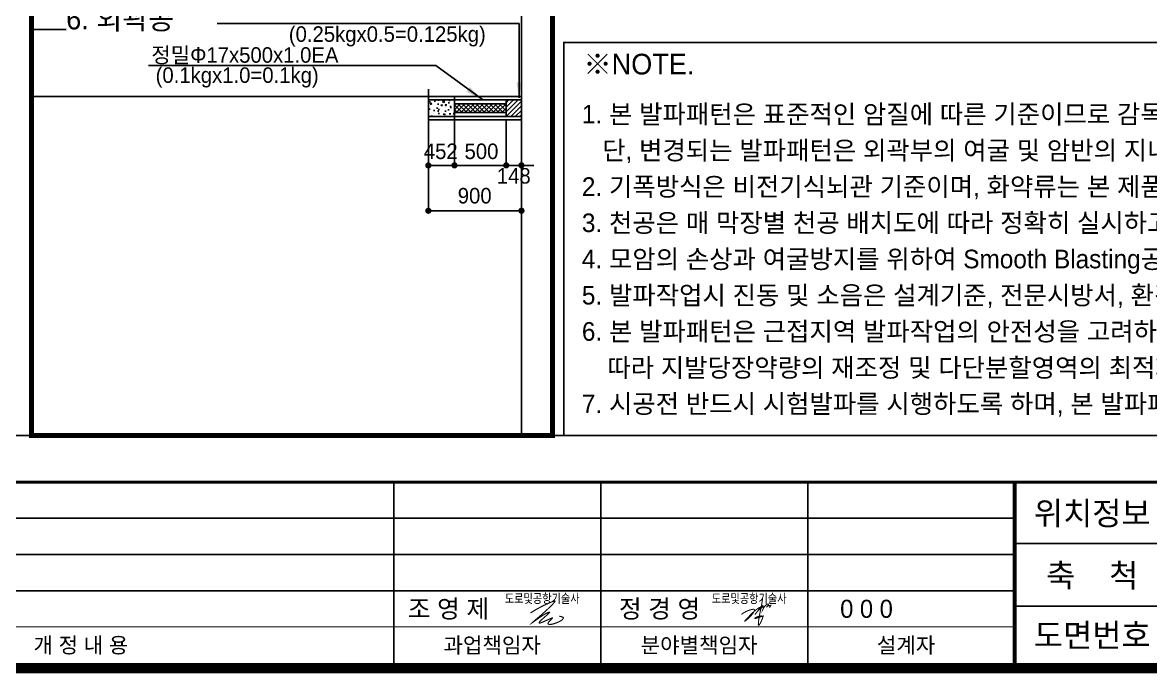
# Model space of a CAD drawing. Extents: x -689 to 317106, y 182884 to 219577.
# Drawn here: x 296017 to 306918, y 183834 to 190127 of the extents above; entities that cross this region are included whole.
import ezdxf
from ezdxf.enums import TextEntityAlignment as Align

# ---------------------------------------------------------------- set-up
doc = ezdxf.new("R2010")
doc.units = 0
doc.header["$LTSCALE"] = 500
doc.header["$MEASUREMENT"] = 0
doc.layers.get('DEFPOINTS').update_dxf_attribs({"color": 55})
doc.layers.add('0-251', color=7, linetype='Continuous', true_color=0x6e6e6e)
doc.layers.add('0-252', color=7, linetype='Continuous', true_color=0xa0a0a0)
for name, color, linetype in [('A-DIM01', 1, 'Continuous'), ('CX-BORD-LIN1', 7, 'Continuous'), ('CX-BORD-LIN2', 7, 'Continuous'), ('CZ-TEX0', 7, 'Continuous'), ('CZ-TEX1', 7, 'Continuous'), ('CZ-TEX2', 7, 'Continuous'), ('CZ-TEX3', 7, 'Continuous'), ('CZ-TEXT', 3, 'Continuous'), ('CZ-TEXT-04', 6, 'Continuous'), ('TU-BLOCK-DMP', 7, 'Continuous'), ('TU-BLOCK-EXP', 1, 'Continuous'), ('TU-HOLE-EXEC', 3, 'Continuous'), ('TU-LEAD-LINE', 1, 'Continuous'), ('TU-LEAD-TEX1', 3, 'Continuous')]:
    doc.layers.add(name, color=color, linetype=linetype)
doc.styles.add('GTXT', font='')
doc.styles.add('TB_BTXT', font='')
doc.styles.add('TB_TEXT', font='')
doc.styles.add('돋움', font='')
doc.styles.add('돋움체', font='')
doc.styles.get('GTXT').set_extended_font_data('Dotum')
doc.styles.get('TB_BTXT').set_extended_font_data('Dotum')
doc.styles.get('TB_TEXT').set_extended_font_data('Dotum')
doc.styles.get('돋움').set_extended_font_data('Dotum')
doc.styles.get('돋움체').set_extended_font_data('Dotum')
doc.linetypes.add('CFZ008', pattern='A,0.9,-0.2,[106,KHCLINE.shx,S=0.00606,R=180,X=0,Y=0],0.9', length=2)
doc.dimstyles.new('D_50', dxfattribs={"dimscale": 50, "dimtxt": 3, "dimasz": 1.2, "dimexe": 0, "dimexo": 0, "dimgap": 1.2, "dimtad": 1, "dimdec": 0, "dimrnd": 0.0005, "dimdsep": 46, "dimlunit": 6, "dimtxsty": '돋움체', "dimblk": 'DOT', "dimcen": 0.09, "dimclrd": 1, "dimclre": 1, "dimclrt": 1, "dimaunit": 1, "dimadec": 0, "dimazin": 0, "dimtfac": 1, "dimtdec": 0, "dimtix": 1, "dimtmove": 2, "dimatfit": 0, "dimfxl": 1, "dimtvp": 2, "dimtolj": 1, "dimtzin": 0, "dimlwd": -1, "dimlwe": -1, "dimarcsym": 0})

# ---------------------------------------------------------------- blocks, each defined once
blk = doc.blocks.new('_Dot')
at = {"color": 0, "linetype": 'ByBlock', "lineweight": -2}
blk.add_line((-0.5, 0), (-1, 0), dxfattribs=at)
at = {"color": 0, "linetype": 'ByBlock', "const_width": 0.5}
blk.add_lwpolyline([(-0.25, 0, 1), (0.25, 0, 1)], format="xyb", close=True, dxfattribs=at)
blk = doc.blocks.new('*D155')
at = {"layer": 'A-DIM01', "color": 1, "ltscale": 10, "transparency": 16777216}
for p, q in [((299938.8693820591, 189185.8605255199), (299938.8693820591, 188745.8605255199)), ((300191.3693820657, 189185.860525522), (300191.3693820657, 188745.8605255199)), ((299998.8693820591, 188745.8605255199), (300131.3693820657, 188745.8605255199))]:
    blk.add_line(p, q, dxfattribs=at)
at = {"layer": 'DEFPOINTS', "color": 0, "ltscale": 10, "transparency": 16777216}
for p in [(299938.8693820591, 189185.8605255199), (300191.3693820657, 189185.860525522), (300191.3693820657, 188745.8605255199)]:
    blk.add_point(p, dxfattribs=at)
at = {"layer": 'A-DIM01', "color": 1, "ltscale": 10, "transparency": 16777216, "xscale": 60, "yscale": 60, "zscale": 60, "rotation": 180}
blk.add_blockref('_Dot', (299938.8693820591, 188745.8605255199), dxfattribs=at)
at = {"layer": 'A-DIM01', "color": 1, "ltscale": 10, "transparency": 16777216, "xscale": 60, "yscale": 60, "zscale": 60}
blk.add_blockref('_Dot', (300191.3693820657, 188745.8605255199), dxfattribs=at)
at = {"layer": 'A-DIM01', "color": 1, "ltscale": 10, "transparency": 16777216, "insert": (300058.9441912621, 188881.1153415305), "char_height": 150, "attachment_point": 5, "style": '돋움체'}
blk.add_mtext('\\A1;452', dxfattribs=at)
blk = doc.blocks.new('*D156')
at = {"layer": 'A-DIM01', "color": 1, "ltscale": 10, "transparency": 16777216}
for p, q in [((300191.3693820657, 189185.860525522), (300191.3693820657, 188745.8605255199)), ((300691.3693820657, 189185.860525522), (300691.3693820657, 188745.8605255199)), ((300251.3693820657, 188745.8605255199), (300631.3693820657, 188745.8605255199))]:
    blk.add_line(p, q, dxfattribs=at)
at = {"layer": 'DEFPOINTS', "color": 0, "ltscale": 10, "transparency": 16777216}
for p in [(300191.3693820657, 189185.860525522), (300691.3693820657, 189185.860525522), (300691.3693820657, 188745.8605255199)]:
    blk.add_point(p, dxfattribs=at)
at = {"layer": 'A-DIM01', "color": 1, "ltscale": 10, "transparency": 16777216, "xscale": 60, "yscale": 60, "zscale": 60, "rotation": 180}
blk.add_blockref('_Dot', (300191.3693820657, 188745.8605255199), dxfattribs=at)
at = {"layer": 'A-DIM01', "color": 1, "ltscale": 10, "transparency": 16777216, "xscale": 60, "yscale": 60, "zscale": 60}
blk.add_blockref('_Dot', (300691.3693820657, 188745.8605255199), dxfattribs=at)
at = {"layer": 'A-DIM01', "color": 1, "ltscale": 10, "transparency": 16777216, "insert": (300452.457293177, 188881.1153415305), "char_height": 150, "attachment_point": 5, "style": '돋움체'}
blk.add_mtext('\\A1;500', dxfattribs=at)
blk = doc.blocks.new('*D157')
at = {"layer": 'A-DIM01', "color": 1, "ltscale": 10, "transparency": 16777216}
for p, q in [((299938.8693820657, 188935.3963983323), (299938.8693820657, 188307.4423594126)), ((300838.8693820731, 188935.3963983323), (300838.8693820731, 188307.4423594126)), ((299998.8693820657, 188307.4423594126), (300778.8693820731, 188307.4423594126))]:
    blk.add_line(p, q, dxfattribs=at)
at = {"layer": 'DEFPOINTS', "color": 0, "ltscale": 10, "transparency": 16777216}
for p in [(299938.8693820657, 188935.3963983323), (300838.8693820731, 188935.3963983323), (300838.8693820731, 188307.4423594126)]:
    blk.add_point(p, dxfattribs=at)
at = {"layer": 'A-DIM01', "color": 1, "ltscale": 10, "transparency": 16777216, "xscale": 60, "yscale": 60, "zscale": 60, "rotation": 180}
blk.add_blockref('_Dot', (299938.8693820657, 188307.4423594126), dxfattribs=at)
at = {"layer": 'A-DIM01', "color": 1, "ltscale": 10, "transparency": 16777216, "xscale": 60, "yscale": 60, "zscale": 60}
blk.add_blockref('_Dot', (300838.8693820731, 188307.4423594126), dxfattribs=at)
at = {"layer": 'A-DIM01', "color": 1, "ltscale": 10, "transparency": 16777216, "insert": (300386.8734239861, 188451.9711705913), "char_height": 150, "attachment_point": 5, "style": '돋움체'}
blk.add_mtext('\\A1;900', dxfattribs=at)
blk = doc.blocks.new('*D158')
at = {"layer": 'A-DIM01', "color": 1, "ltscale": 10, "transparency": 16777216}
for p, q in [((300691.3693820657, 189185.860525522), (300691.3693820657, 188745.8605255199)), ((300838.8693820657, 189185.8605255199), (300838.8693820657, 188745.8605255199)), ((300631.3693820657, 188745.8605255199), (300571.3693820657, 188745.8605255199)), ((300691.3693820657, 188745.8605255199), (300838.8693820657, 188745.8605255199)), ((300898.8693820657, 188745.8605255199), (300958.8693820657, 188745.8605255199))]:
    blk.add_line(p, q, dxfattribs=at)
at = {"layer": 'DEFPOINTS', "color": 0, "ltscale": 10, "transparency": 16777216}
for p in [(300691.3693820657, 189185.860525522), (300838.8693820657, 189185.8605255199), (300838.8693820657, 188745.8605255199)]:
    blk.add_point(p, dxfattribs=at)
at = {"layer": 'A-DIM01', "color": 1, "ltscale": 10, "transparency": 16777216, "xscale": 60, "yscale": 60, "zscale": 60}
blk.add_blockref('_Dot', (300691.3693820657, 188745.8605255199), dxfattribs=at)
at = {"layer": 'A-DIM01', "color": 1, "ltscale": 10, "transparency": 16777216, "xscale": 60, "yscale": 60, "zscale": 60, "rotation": 180}
blk.add_blockref('_Dot', (300838.8693820657, 188745.8605255199), dxfattribs=at)
at = {"layer": 'A-DIM01', "color": 1, "ltscale": 10, "transparency": 16777216, "insert": (300764.5528684789, 188643.8012045807), "char_height": 150, "attachment_point": 5, "style": '돋움체'}
blk.add_mtext('\\A1;148', dxfattribs=at)
blk = doc.blocks.new('H32X295X0.5E')
at = {"layer": 'TU-BLOCK-EXP'}
h = blk.add_hatch(dxfattribs=at)
h.set_pattern_fill('ANSI31', color=256, scale=250, style=0)
h.set_pattern_definition([(45, (-316532.5213259541, 427992.1102544627), (-22.09708691207961, 22.09708691207961), [])])
h.paths.add_polyline_path([(147.5, 160), (0, 160), (0, 0), (147.5, 0)])
at = {"layer": 'TU-BLOCK-EXP', "color": 7}
for p, q in [((0, 160), (0, 0)), ((147.5, 160), (147.5, 0)), ((147.5, 0), (0, 0))]:
    blk.add_line(p, q, dxfattribs=at)
blk.add_lwpolyline([(147.5, 160), (0, 160)], dxfattribs=at)
blk = doc.blocks.new('H17X500X1E')
at = {"layer": 'TU-BLOCK-EXP'}
h = blk.add_hatch(dxfattribs=at)
h.set_pattern_fill('ANSI37', color=256, scale=250, style=0)
h.set_pattern_definition([(45, (-281226.4532083289, 427977.5953124692), (-22.09708691207961, 22.09708691207961), []), (135, (-281226.4532083289, 427977.5953124692), (-22.09708691207961, -22.09708691207961), [])])
h.paths.add_polyline_path([(500, 0), (500, 85), (0, 85), (0, 0)])
at = {"layer": 'TU-BLOCK-EXP', "color": 7}
for p, q in [((499.9999999912689, 85), (0, 85)), ((0, 0), (0, 85)), ((499.9999999912689, 0), (0, 0)), ((499.9999999912689, 85), (499.9999999912689, 0))]:
    blk.add_line(p, q, dxfattribs=at)
blk = doc.blocks.new('CXBLKA1')
at = {"layer": 'CX-BORD-LIN1', "color": 7, "const_width": 1.999999999999979}
blk.add_lwpolyline([(820.9999999999914, 19.99999999999977), (24.99999999999977, 19.99999999999977), (24.99999999999977, 573.9999999999941), (820.9999999999914, 573.9999999999941)], close=True, dxfattribs=at)
at = {"layer": 'CX-BORD-LIN1', "color": 7}
for points, const_width in [([(820.9999999999914, 55.99999999999943), (24.99999999999977, 55.99999999999943)], 0.5999999999999936), ([(610.9999999999934, 19.99999999999977), (610.9999999999934, 55.99999999999943)], 0.7999999999999916)]:
    blk.add_lwpolyline(points, dxfattribs=dict(at, const_width=const_width))
at = {"layer": 'CX-BORD-LIN2', "color": 7}
for points in [[(490.9999999999948, 19.99999999999977), (490.9999999999948, 55.99999999999943)], [(530.9999999999943, 19.99999999999977), (530.9999999999943, 55.99999999999943)], [(570.9999999999939, 19.99999999999977), (570.9999999999939, 55.99999999999943)], [(610.9999999999934, 48.99999999999943), (304.9999999999968, 48.99999999999943)], [(610.9999999999934, 41.99999999999955), (304.9999999999968, 41.99999999999955)], [(610.9999999999934, 34.99999999999966), (304.9999999999968, 34.99999999999966)]]:
    blk.add_lwpolyline(points, dxfattribs=at)
for points, const_width in [([(710.9999999999925, 44.10621899999956), (610.9998389999935, 44.10621899999956)], 0.2999999999999968), ([(820.9999999999914, 31.99999999999966), (611.0022599999936, 31.99999999999966)], 0.2999999999999968), ([(610.9999999999934, 27.99999999999966), (304.9999999999968, 27.99999999999966)], 0.1999999999999979)]:
    blk.add_lwpolyline(points, dxfattribs=dict(at, const_width=const_width))
at = {"layer": 'CZ-TEX2', "color": 7}
for points, const_width in [([(517.4242856789705, 30.69453167305539), (517.9625601784004, 31.04163814893975), (518.4975783559556, 31.3612192596702), (519.0216778728372, 31.65325161436592), (519.5271963902492, 31.91771182214614), (520.0064715693991, 32.15457649213005), (520.4518410714859, 32.36382223342891), (520.8556425577157, 32.54542565516596), (521.2102136892925, 32.6993633664564), (521.5091539254774, 32.82520711158924), (521.7511099177555, 32.92090917554099), (521.935990115658, 32.98401697846591), (522.063702968734, 33.01207794050635), (522.1341569265127, 33.00263948181253), (522.1472604385417, 32.95324902253486), (522.1029219543519, 32.86145398281953), (522.0010499234891, 32.72480178282083), (521.8426997528691, 32.54233354912464), (521.6335146789484, 32.31906523410269), (521.3802848955579, 32.06150649655427), (521.0898005965372, 31.77616699529469), (520.7688519757203, 31.46955638913116), (520.4242292269399, 31.14818433687498), (520.0627225440338, 30.81856049732949), (519.6911221208361, 30.48719452930984), (519.317204593311, 30.16100103565844), (518.9526923659323, 29.84851439540523), (518.6102942853071, 29.55867393160727), (518.302719198039, 29.30041896733362), (518.0426759507322, 29.08268882564533), (517.8428733899932, 28.9144228296034), (517.7160203624261, 28.8045603022769), (517.6748257146313, 28.7620405667268), (517.7272114602, 28.79214317257559), (517.8619522806475, 28.88550857564331), (518.063036024467, 29.02911745831937), (518.3144505401586, 29.20995050298523), (518.6001836762175, 29.41498839201834), (518.9042232811438, 29.63121180781611), (519.2105572034304, 29.8456014327441), (519.5031732915761, 30.0451379491956), (519.7689651348604, 30.21930811175678), (520.0064492856786, 30.36762296385643), (520.2170480372124, 30.49209962111598), (520.4021836826468, 30.59475519916493), (520.5632785151563, 30.67760681364064), (520.7017548279244, 30.74267158016863), (520.819034914133, 30.79196661437825), (520.9165410669598, 30.82750903189906), (520.9951373391714, 30.85071234590421), (521.0534548219006, 30.86057565974608), (521.0895663658565, 30.85549447432074), (521.1015448217535, 30.8338642905124), (521.0874630403099, 30.79408060922513), (521.0453938722356, 30.73453893134708), (520.9734101682484, 30.65363475777442), (520.8695847790613, 30.54976358939918), (520.7336193604809, 30.42253574792687), (520.5717307886953, 30.27642083830835), (520.3917647449728, 30.11710328630368), (520.201566910598, 29.95026751768093), (520.0089829668372, 29.78159795819236), (519.8218585949735, 29.61677903360208), (519.6480394762805, 29.46149516967419), (519.4953712920336, 29.32143079216883), (519.3699638881176, 29.20100967484489), (519.2709837688425, 29.09961298344439), (519.1958616031216, 29.01536123171606), (519.1420280598794, 28.94637493339271), (519.1069138080296, 28.89077460222705), (519.0879495164909, 28.84668075195584), (519.0825658541811, 28.8122138963199), (519.0881934900166, 28.78549454906395), (519.1030277647194, 28.76512456460707), (519.1283227062348, 28.75163116008969), (519.1660970143023, 28.74602289331853), (519.2183693886786, 28.74930832211628), (519.2871585291031, 28.76249600429762), (519.3744831353238, 28.7865944976694), (519.4823619070885, 28.82261236005427), (519.6128135441439, 28.87155814926694), (519.766480369194, 28.93372984726354), (519.9384991967852, 29.0065831326018), (520.1226304644101, 29.08686310797277), (520.3126346095758, 29.1713148760756), (520.5022720697815, 29.25668353961334), (520.6853032825265, 29.33971420127716), (520.8554886853112, 29.41715196376611), (521.0065887156397, 29.48574192978324), (521.1338930942263, 29.54300089744567), (521.2388086746801, 29.58953244657867), (521.3242715938189, 29.62671185242522), (521.3932179884645, 29.6559143902445), (521.4485839954398, 29.67851533527571), (521.493305751568, 29.69588996277391), (521.5303193936686, 29.70941354797831), (521.5625610585647, 29.72046136614797), (521.592186952865, 29.7299426402273), (521.6182335623125, 29.73690238397324), (521.6389574424442, 29.7399195588441), (521.6526151487877, 29.73757312629812), (521.6574632368728, 29.72844204779341), (521.651758262235, 29.71110528478037), (521.6337567804067, 29.68414179872514), (521.6017153469152, 29.64613055108591), (521.5547087344455, 29.59627698741453), (521.4950845842745, 29.5362924896928), (521.426008754828, 29.46851492399225), (521.3506471045371, 29.39528215638831), (521.2721654918287, 29.31893205295244), (521.1937297751259, 29.24180247976803), (521.118505812864, 29.16623130289861), (521.0496594634677, 29.09455638843544), (520.9897601184061, 29.02863428439098), (520.9389913013327, 28.96839626662024), (520.8969400689348, 28.91329229291939), (520.8631934779116, 28.86277232108835), (520.8373385849504, 28.81628630892317), (520.8189624467504, 28.77328421422383), (520.8076521199977, 28.73321599479033), (520.8029946613888, 28.69553160841872), (520.8046994767172, 28.65982617896723), (520.8129653681683, 28.62627549451543), (520.8281134870316, 28.59520050920508), (520.8504649845953, 28.56692217717789), (520.8803410121463, 28.54176145257177), (520.9180627209752, 28.52003928952438), (520.963951262367, 28.50207664217762), (521.0183277876099, 28.48819446466916), (521.0815516946685, 28.47875188116971), (521.1541353682023, 28.4742606959531), (521.2366294395464, 28.4752708833221), (521.3295845400402, 28.48233241757946), (521.4335513010136, 28.49599527303187), (521.5490803538064, 28.51680942397409), (521.6767223297536, 28.54532484472086), (521.8170278601896, 28.58209150956684), (521.9698287402682, 28.62735381759291), (522.1320814203964, 28.68013386695213), (522.3000235148061, 28.73914818057977), (522.4698926377212, 28.80311328141081), (522.6379264033716, 28.87074569236864), (522.800362425983, 28.94076193639624), (522.9534383197804, 29.01187853641693), (523.0933916989911, 29.08281201535785), (523.2172937037299, 29.15250425549063), (523.3255495776433, 29.22079857636943), (523.4193980902592, 29.2877636568848), (523.5000780111127, 29.35346817592724), (523.5688281097335, 29.41798081238742), (523.6268871556548, 29.48137024515588), (523.6754939184083, 29.54370515311918), (523.7158871675232, 29.60505421517189), (523.7475470300445, 29.66547085577179), (523.7629190630572, 29.72494748164502), (523.7526901811606, 29.78346124510483), (523.7075472989491, 29.84098929844465), (523.6181773310245, 29.89750879396977), (523.4752671919778, 29.95299688398148), (523.2695037964136, 30.00743072078506), (522.9915740589231, 30.06078745667785)], 0.2181967497461301), ([(562.2255367589898, 33.60934868097518), (562.2432727119385, 33.49633879377978), (562.237476032048, 33.31189360520793), (562.2124088609748, 33.07155803975649), (562.1723333403755, 32.79087702192115), (562.1215116119065, 32.48539547619826), (562.0642058172242, 32.17065832708435), (562.0046780979852, 31.86221049907559), (561.9471905958461, 31.57559691666802), (561.8951802097803, 31.3228355819699), (561.8487828680281, 31.10183680753849), (561.8073092561474, 30.90698398354247), (561.7700700596955, 30.73266050015083), (561.7363759642299, 30.57324974753259), (561.7055376553084, 30.42313511585659), (561.6768658184881, 30.27669999529182), (561.6496711393268, 30.12832777600747), (561.6234194030468, 29.97383376577845), (561.5981967935312, 29.81476094280592), (561.5742445943278, 29.65408420289641), (561.5518040889846, 29.49477844185749), (561.5311165610493, 29.33981855549604), (561.5124232940701, 29.19217943961912), (561.4959655715946, 29.05483599003395), (561.4819846771709, 28.93076310254742), (561.470668977536, 28.82219443355221), (561.461995172182, 28.72839868178248), (561.4558870437909, 28.64790330655847), (561.4522683750437, 28.57923576720032), (561.4510629486223, 28.52092352302778), (561.4521945472079, 28.47149403336047), (561.4555869534823, 28.42947475751899), (561.4611639501269, 28.39339315482261), (561.4688802174144, 28.36215222858473), (561.4788140259835, 28.33615715808844), (561.4910745440645, 28.31618866661112), (561.5057709398873, 28.30302747742866), (561.5230123816818, 28.29745431381809), (561.5429080376783, 28.3002498990558), (561.5655670761067, 28.3121949564185), (561.5910986651973, 28.33407020918241), (561.6195529383596, 28.3663818243909), (561.6507438897235, 28.408537744152), (561.6844264785982, 28.45967135434006), (561.7203556642934, 28.51891604082961), (561.7582864061184, 28.58540518949516), (561.7979736633824, 28.65827218621107), (561.8391723953953, 28.73665041685186), (561.8816375614663, 28.81967326729222), (561.9250570254733, 28.90641843438332), (561.9688502695686, 28.99574085888529), (562.0123696804732, 29.08643979253507), (562.0549676449075, 29.17731448706913), (562.0959965495924, 29.26716419422505), (562.1348087812488, 29.35478816573912), (562.1707567265975, 29.43898565334863), (562.2031927723591, 29.51855590879035), (562.2315198746503, 29.59253276299646), (562.255343267171, 29.66088836367999), (562.2743187530173, 29.72382943774906), (562.2881021352848, 29.78156271211212), (562.2963492170694, 29.83429491367742), (562.2987158014671, 29.88223276935309), (562.2948576915734, 29.92558300604755), (562.2844306904844, 29.96455235066891), (562.2671704709659, 29.99929058551086), (562.2431321844635, 30.0297197144084), (562.2124508520933, 30.05570479658227), (562.1752614949709, 30.07711089125303), (562.1316991342118, 30.09380305764111), (562.0818987909321, 30.1056463549669), (562.0259954862476, 30.11250584245116), (561.9641242412735, 30.11424657931428), (561.8965445967547, 30.11082358525209), (561.8240141719483, 30.10255172186013), (561.7474151057405, 30.08983581121014), (561.6676295370172, 30.07308067537226), (561.5855396046644, 30.0526911364184), (561.5020274475681, 30.02907201641918), (561.4179752046141, 30.0026281374457), (561.3342650146886, 29.97376432156907), (561.2518420266769, 29.94291537770539), (561.1719034294612, 29.91063606214931), (561.0957094219232, 29.87751111804162), (561.0245202029447, 29.84412528852179), (560.9595959714073, 29.81106331673029), (560.9021969261928, 29.77890994580676), (560.8535832661827, 29.74824991889165), (560.8150151902587, 29.71966797912462), (560.7878406609842, 29.69383957975559), (560.7737586956492, 29.67180301447177), (560.7745560752254, 29.6546872870697), (560.7920195806846, 29.64362140134639), (560.8279359929982, 29.6397343610982), (560.8840920931381, 29.64415517012214), (560.9622746620759, 29.65801283221506), (561.0642704807831, 29.68243635117349), (561.1910667045016, 29.71803745805892), (561.3404519855524, 29.7633587929904), (561.5094153505263, 29.81642572335215), (561.6949458260143, 29.87526361652819), (561.8940324386076, 29.93789783990223), (562.103664214897, 30.00235376085799), (562.3208301814734, 30.06665674677981), (562.5425193649281, 30.12883216505157)], 0.1963770747715171), ([(558.1870756613621, 30.41122862952521), (558.3888693258882, 30.55932174764901), (558.5708422042968, 30.68469382132695), (558.7353998962469, 30.79008762951813), (558.8849480013968, 30.87824595118118), (559.0218921194056, 30.95191156527521), (559.1486378499321, 31.01382725075882), (559.267590792635, 31.06673578659082), (559.3811565471733, 31.11337995173013), (559.4912747975345, 31.15605146479196), (559.5980215650223, 31.19523780301701), (559.7010069552691, 31.23097538330303), (559.7998410739074, 31.26330062254648), (559.8941340265696, 31.29224993764497), (559.9834959188884, 31.31785974549577), (560.0675368564958, 31.34016646299615), (560.1458669450247, 31.35920650704306), (560.2182206742509, 31.37502006643308), (560.284830070525, 31.38766241756009), (560.3460515443409, 31.39719260871778), (560.4022415061921, 31.40366968819915), (560.4537563665732, 31.40715270429741), (560.5009525359778, 31.40770070530573), (560.5441864249, 31.40537273951763), (560.5838144438336, 31.40022785522629), (560.619978557537, 31.39214391103815), (560.6519629478265, 31.38027400681316), (560.6788373507823, 31.36359005272389), (560.699671502485, 31.34106395894385), (560.7135351390152, 31.3116676356461), (560.7194979964531, 31.27437299300334), (560.7166298108795, 31.22815194118862), (560.7040003183746, 31.17197639037515), (560.6809011019401, 31.10517564371661), (560.6475111322599, 31.02850857628722), (560.6042312269396, 30.94309145614332), (560.5514622035845, 30.8500405513401), (560.4896048797998, 30.75047212993291), (560.4190600731906, 30.64550245997762), (560.3402286013625, 30.53624780952923), (560.2535112819204, 30.42382444664345), (560.1594158180709, 30.309299453942), (560.0588774554251, 30.19354317231168), (559.9529383251951, 30.07737675720595), (559.8426405585932, 29.96162136407749), (559.7290262868316, 29.84709814837947), (559.6131376411228, 29.73462826556535), (559.4960167526787, 29.62503287108783), (559.3787057527118, 29.5191331204002), (559.2627719939528, 29.41818471331139), (559.1518837152086, 29.32518152705225), (559.0502343768042, 29.24355198321071), (558.9620174390649, 29.17672450337306), (558.8914263623161, 29.12812750912657), (558.8426546068829, 29.10118942205867), (558.8198956330908, 29.09933866375614), (558.827342901265, 29.12600365580591), (558.867583777526, 29.1831686345894), (558.9367812511757, 29.26704109566477), (559.0294922173117, 29.37238434938383), (559.140273571031, 29.49396170609904), (559.263682207431, 29.62653647616253), (559.3942750216089, 29.76487196992628), (559.5266089086621, 29.90373149774259), (559.6552407636876, 30.03787836996344), (559.7757546902617, 30.16305082504439), (559.8878436258748, 30.27888681385137), (559.9922277164962, 30.38599921535388), (560.0896271080952, 30.48500090852127), (560.1807619466412, 30.57650477232241), (560.2663523781033, 30.66112368572713), (560.347118548451, 30.73947052770445), (560.4237806036534, 30.81215817722374), (560.4974945457546, 30.88015048251695), (560.5711598010988, 30.94581516886783), (560.6481116521046, 31.0118709308216), (560.7316853811905, 31.08103646292513), (560.8252162707753, 31.15603045972395), (560.932039603278, 31.23957161576443), (561.0554906611171, 31.33437862559245), (561.1989047267115, 31.44317018375421), (561.3603640004037, 31.56320830155104), (561.5169383542321, 31.66992825730531), (561.6404445781594, 31.73330864609485), (561.7026994621476, 31.72332806299715), (561.6755197961593, 31.60996510309038), (561.5307223701566, 31.36319836145219), (561.2401239741021, 30.95300643316027), (560.7755413979579, 30.34936791329208)], 0.1963770747715171), ([(561.7101776186456, 31.71737124785257), (562.0997475737246, 31.99857249976636), (562.2971249574865, 32.11636863726209), (562.3422007809161, 32.10611134634317), (562.2748660549978, 32.00315231301298), (562.1350117907162, 31.84284322327476), (561.9625289990562, 31.66053576313157), (561.7973086910021, 31.49158161858731), (561.6792418775386, 31.37133247564456), (561.6387915641214, 31.32629450028038), (561.6687087340902, 31.34759177836579), (561.7523163652556, 31.41750287574496), (561.8729374354286, 31.51830635826258), (562.0138949224199, 31.63228079176251), (562.1585118040401, 31.74170474208977), (562.2901110581004, 31.82885677508821), (562.3920156624112, 31.87601545660235), (562.451791970758, 31.87064615172656), (562.4739798408251, 31.82096142255483), (562.4673625062716, 31.74036063043082), (562.4407232007565, 31.64224313669822), (562.4028451579384, 31.54000830270084), (562.3625116114767, 31.44705548978254), (562.3285057950301, 31.37678405928731), (562.3096109422577, 31.34259337255849), (562.3127404829415, 31.3542310548065), (562.3373286313562, 31.40683778670586), (562.380939797899, 31.49190251279833), (562.4411383929679, 31.60091417762487), (562.5154888269604, 31.72536172572658), (562.6015555102741, 31.85673410164505), (562.6969028533069, 31.98652024992123), (562.799095266456, 32.10620911509639), (562.9053706499719, 32.20864453947304), (563.0116608635159, 32.29208995639805), (563.1135712566019, 32.35616369697935), (563.2067071787441, 32.40048409232553), (563.2866739794565, 32.42466947354405), (563.3490770082531, 32.42833817174368), (563.3895216146478, 32.41110851803199), (563.4036131481546, 32.37259884351747), (563.3890517013691, 32.31366080675552), (563.3519163392128, 32.24007937609302), (563.3003808696882, 32.1588728473238), (563.2426191007982, 32.07705951624222), (563.1868048405455, 32.00165767864232), (563.141111896933, 31.93968563031826), (563.1137140779634, 31.89816166706407), (563.1127851916397, 31.88410408467411), (563.1437687153423, 31.90166174929508), (563.2011868039629, 31.9435058084855), (563.2768312817709, 31.99943798015628), (563.3624939730362, 32.05925998221861), (563.449966702028, 32.11277353258405), (563.5310412930157, 32.14978034916299), (563.597509570269, 32.16008214986714), (563.6411633580574, 32.13348065260721), (563.6571938848658, 32.06544965469678), (563.654389996041, 31.97415127105673), (563.6449399411454, 31.88341969601108), (563.641031969741, 31.8170891238829), (563.6548543313903, 31.79899374899609), (563.6985952756555, 31.8529677656737), (563.7844430520989, 32.00284536823943), (563.9245859102828, 32.27246075101653)], 0.1963770747715171)]:
    blk.add_lwpolyline(points, dxfattribs=dict(at, const_width=const_width))
at = {"layer": 'CZ-TEX0', "color": 7, "style": 'TB_BTXT'}
blk.add_attdef('UD_TITLE', text='', height=9.999999999999895, dxfattribs=at).set_placement((422.9999999999955, 552.9999999999941), align=Align.MIDDLE_CENTER)
at = {"layer": 'CZ-TEX1', "color": 7, "style": 'TB_BTXT'}
blk.add_attdef('PI_CNAME', text='', height=4.999999999999948, dxfattribs=at).set_placement((39.99999999999955, 551.9999999999941), align=Align.BOTTOM_LEFT)
blk.add_attdef('UD_SUBTITLE', text='', height=6.999999999999926, dxfattribs=at).set_placement((422.9999999999955, 537.9999999999943), align=Align.MIDDLE_CENTER)
at = {"layer": 'CZ-TEX2', "color": 7, "style": 'TB_TEXT'}
for s, height, p in [('위치정보', 4.499999999999952, (625.9999999999934, 49.99999999999943)), ('축    척', 4.499999999999952, (625.9999999999934, 37.99999999999955)), ('도면번호', 4.499999999999952, (625.9999999999934, 26.49999999999977)), ('개 정 내 용', 2.999999999999968, (430.4999999999955, 24.49999999999977)), ('과업책임자', 2.999999999999968, (509.9999999999945, 24.49999999999977)), ('분야별책임자', 2.999999999999968, (549.9999999999943, 24.49999999999977)), ('설계자', 2.999999999999968, (589.9999999999939, 24.49999999999977))]:
    blk.add_text(s, height=height, dxfattribs=at).set_placement(p, align=Align.MIDDLE)
at = {"layer": 'CZ-TEX2', "color": 7, "style": 'TB_TEXT', "width": 0.8}
for p in [(519.6726004846004, 33.53390227988933), (559.6726004845999, 33.53390227988933)]:
    blk.add_text('도로및공항기술사', height=1.800000000000088, dxfattribs=at).set_placement(p, align=Align.MIDDLE)
at = {"layer": 'CZ-TEX2', "color": 7}
for tag, height, style, p in [('UD_CDNAME', 3.999999999999958, 'TB_BTXT', (41.99999999999955, 543.9999999999941)), ('DA_STDNAME', 2.999999999999968, 'TB_TEXT', (783.4937835419117, 13.49999999999989))]:
    blk.add_attdef(tag, text='', height=height, dxfattribs=dict(at, style=style)).set_placement(p, align=Align.BOTTOM_LEFT)
at = {"layer": 'CZ-TEX2', "color": 7, "style": 'TB_TEXT'}
for tag, height, p in [('DC_RNUM4', 2.999999999999968, (319.9999999999966, 51.99999999999943)), ('DC_RDATE4', 3.499999999999963, (352.9999999999961, 52.49999999999943)), ('DC_RAPP4', 3.499999999999963, (501.5575275218362, 52.49999999999943)), ('DC_RCHK4', 3.499999999999963, (542.3612466057737, 52.49999999999943)), ('DC_RDGN4', 3.499999999999963, (582.3612466057732, 52.49999999999943)), ('FI_NAME', 4.499999999999952, (779.9999999999918, 50.99999999999943)), ('PI_TITLE', 4.499999999999952, (242.9999999999975, 49.99999999999943)), ('UD_CDIST', 4.499999999999952, (675.999999999993, 49.99999999999943)), ('DC_RNUM3', 2.999999999999968, (319.9999999999966, 44.99999999999955)), ('DC_RDATE3', 3.499999999999963, (352.9999999999961, 45.39999999999952)), ('DC_RAPP3', 3.499999999999963, (501.5575275218362, 45.39999999999952)), ('DC_RCHK3', 3.499999999999963, (542.3612466057737, 45.39999999999952)), ('DC_RDGN3', 3.499999999999963, (582.3612466057732, 45.39999999999952)), ('DI_TITLE', 4.499999999999952, (779.9999999999918, 43.99999999999955)), ('PI_CDNAME', 4.499999999999952, (242.9999999999975, 37.99999999999955)), ('DC_RNUM2', 2.999999999999968, (319.9999999999966, 37.99999999999955)), ('DC_RDATE2', 3.499999999999963, (352.9999999999961, 38.49999999999955)), ('DC_RAPP2', 3.499999999999963, (501.5575275218362, 38.49999999999955)), ('DC_RCHK2', 3.499999999999963, (542.3612466057737, 38.49999999999955)), ('DC_RDGN2', 3.499999999999963, (582.3612466057732, 38.49999999999955)), ('DA_HSCALE', 4.499999999999952, (658.499999999993, 37.99999999999955)), ('DA_VSCALE', 4.499999999999952, (692.9999999999927, 37.99999999999955)), ('DI_SUBTITLE', 3.499999999999963, (779.9999999999918, 36.99999999999966)), ('DC_RDATE1', 3.499999999999963, (352.9999999999961, 31.49999999999966)), ('DC_RAPP1', 3.499999999999963, (501.5575275218362, 31.49999999999966)), ('DC_RCHK1', 3.499999999999963, (542.3612466057737, 31.49999999999966)), ('DC_RDGN1', 3.499999999999963, (582.3612466057732, 31.49999999999966)), ('DC_RNUM1', 2.999999999999968, (319.9999999999966, 30.99999999999966)), ('PA_CCLASS', 4.499999999999952, (203.999999999998, 26.49999999999977)), ('PI_STAGE', 4.499999999999952, (282.999999999997, 26.49999999999977)), ('DI_DRWNO', 4.499999999999952, (675.999999999993, 26.49999999999977)), ('DA_PAGENO', 4.499999999999952, (779.9999999999918, 26.49999999999977))]:
    blk.add_attdef(tag, text='', height=height, dxfattribs=at).set_placement(p, align=Align.MIDDLE_CENTER)
for tag, p in [('DC_RDES4', (376.9999999999961, 52.49999999999943)), ('DC_RDES3', (376.9999999999961, 45.39999999999952)), ('DC_RDES2', (376.9999999999961, 38.49999999999955)), ('DC_RDES1', (377.0347148800176, 31.49999999999966))]:
    blk.add_attdef(tag, text='', height=3.499999999999963, dxfattribs=at).set_placement(p, align=Align.MIDDLE_LEFT)
at = {"layer": 'CZ-TEX3', "color": 7, "style": 'TB_TEXT', "flags": 1}
for tag, p in [('PI_ID', (23.99999999999977, 15.99999999999989)), ('PI_CCODE', (30.99999999999966, 15.99999999999989)), ('PA_DSDATE', (46.99999999999955, 15.99999999999989)), ('PA_DEDATE', (63.99999999999932, 15.99999999999989)), ('PA_CSDATE', (80.99999999999909, 15.99999999999989)), ('PA_CEDATE', (97.99999999999898, 15.99999999999989)), ('PA_CFDATE', (113.9999999999987, 15.99999999999989)), ('EI_ENAME', (131.9999999999986, 15.99999999999989)), ('EI_DEPT', (145.9999999999984, 15.99999999999989)), ('EI_PERSON', (157.9999999999984, 15.99999999999989)), ('EI_EMAIL', (173.9999999999982, 15.99999999999989)), ('CI_CATEG', (188.999999999998, 15.99999999999989)), ('CI_ROLE', (203.999999999998, 15.99999999999989)), ('CI_ONAME', (215.9999999999978, 15.99999999999989)), ('CI_ADDR', (231.9999999999975, 15.99999999999989)), ('CI_TEL', (245.9999999999975, 15.99999999999989)), ('CI_FAX', (256.9999999999973, 15.99999999999989)), ('CI_HPADDR', (269.999999999997, 15.99999999999989)), ('CI_CODE', (286.999999999997, 15.99999999999989)), ('CI_DEPT', (299.9999999999968, 15.99999999999989)), ('CI_PERSON', (311.9999999999966, 15.99999999999989)), ('CI_EMAIL', (328.9999999999966, 15.99999999999989)), ('CI_PROLE', (341.9999999999964, 15.99999999999989)), ('DI_MANCODE', (356.9999999999961, 15.99999999999989)), ('DI_CATEG', (376.9999999999961, 15.99999999999989)), ('DI_LDATE', (391.9999999999959, 15.99999999999989)), ('DI_PCLASS', (406.9999999999957, 15.99999999999989)), ('DI_MMCLASS', (423.9999999999955, 15.99999999999989)), ('DI_MSCLASS', (442.9999999999952, 15.99999999999989)), ('DI_ECLASS', (461.9999999999952, 15.99999999999989)), ('DI_FNAME', (477.999999999995, 15.99999999999989)), ('DC_ONAME', (492.9999999999948, 15.99999999999989)), ('DC_NNAME', (509.9999999999945, 15.99999999999989)), ('FI_CODE', (528.9999999999943, 15.99999999999989)), ('FI_CLASS', (544.9999999999943, 15.99999999999989)), ('FI_ICODE1', (562.9999999999941, 15.99999999999989)), ('FI_ICODE2', (580.9999999999939, 15.99999999999989)), ('------------', (596.9999999999939, 15.99999999999989))]:
    blk.add_attdef(tag, p, '', height=1.999999999999979, dxfattribs=at)

msp = doc.modelspace()

# ---------------------------------------------------------------- hatches: boundary and pattern name
at = {"layer": 'TU-BLOCK-DMP'}
h = msp.add_hatch(dxfattribs=at)
h.set_pattern_fill('AR-CONC', color=256, scale=20, style=0)
h.set_pattern_definition([(49.99999999999996, (-3778.989630009106, 619388.238868372), (143.4520365201507, -12.55042699651901), [14.99999999999999, -164.9999999999999]), (355, (-3778.989630009106, 619388.238868372), (-27.75026672259999, 150.4384267400023), [12, -132]), (100.4513999999999, (-3767.035294008499, 619387.193000372), (115.7018763428043, 137.8879084121906), [12.74803799999985, -140.2284223999978]), (46.18419999999997, (-3778.989630009106, 619428.2388683718), (213.4482097251289, -33.10380286580359), [22.49999999999979, -247.4999999999982]), (96.6356, (-3761.202281008533, 619425.4802069718), (186.9325411097406, 194.8235741800882), [19.12205759999999, -210.3425999999999]), (351.1842, (-3778.989630009106, 619428.2388683718), (186.9323890267254, 194.8237201850648), [18.00000000000001, -198.0000000000001]), (20.99999999999998, (-3758.989630009106, 619418.238868372), (119.3814104236923, -80.5237781330677), [14.99999999999999, -164.9999999999999]), (326.0000000000001, (-3758.989630009106, 619418.238868372), (48.66306638431634, 145.0300090093705), [11.99999999999999, -131.9999999999999]), (71.4514, (-3749.041183408408, 619411.528547172), (168.044525716298, 64.50609934199042), [12.74803799999999, -140.2284223999999]), (37.49999999999998, (-3778.989630009106, 619388.238868372), (2.431971063458128, 66.57877076626225), [0, -130.4, 0, -134, 0, -132.5]), (7.499999999999996, (-3778.989630009106, 619388.238868372), (52.61390748842972, 78.88234237647201), [0, -76.39999999999944, 0, -127.3999999999994, 0, -50.49999999999969]), (327.5, (-3823.589630008733, 619388.238868372), (106.7644872344818, -4.510974346875951), [0, -49.99999999999999, 0, -156, 0, -207]), (317.5, (-3843.589630008733, 619388.238868372), (116.6372338684772, 20.02099646646352), [0, -64.99999999999997, 0, -103.6, 0, -146.9999999999999])])
h.paths.add_polyline_path([(300191.3693820657, 189218.3605255213), (300191.3693820657, 189378.3605255211), (299938.8693820591, 189378.3605255208), (299938.8693820591, 189218.3605255208)])

# ---------------------------------------------------------------- linework, layer by layer
at = {"layer": '0-251', "const_width": 50}
msp.add_lwpolyline([(296103.634749792, 201309.9473332975), (301138.8693820731, 201309.9473332975), (301138.8693820731, 186134.306984082), (296103.634749792, 186134.306984082)], close=True, dxfattribs=at)
at = {"layer": '0-252', "color": 7}
msp.add_lwpolyline([(301247.7482877909, 189934.3069046467), (301247.7482877909, 189934.3069046467), (301247.7482878472, 186134.3069046467), (315730.6471062712, 186134.306983942), (315730.6471062102, 189934.3069046467), (301247.7482877909, 189934.3069046467)], dxfattribs=at)
at = {"layer": 'DEFPOINTS'}
for p, q in [((300838.8693820661, 201309.9473332975), (300838.8693820661, 186134.306983942)), ((296438.8693820806, 190060.8605255199), (296094.7559637864, 190060.8605255199)), ((300838.8693820657, 189410.8605255199), (296094.7559637864, 189410.8605255199)), ((300838.8693820591, 189378.3605255211), (299938.8693820591, 189378.3605255208)), ((300191.3693820657, 189185.860525522), (300191.3693820657, 189410.8605255199)), ((300838.8693820591, 189185.860525522), (300838.8693820591, 189410.8605255199)), ((300838.8693820442, 189218.3605255208), (299938.8693820591, 189218.3605255208))]:
    msp.add_line(p, q, dxfattribs=at)
at = {"layer": 'DEFPOINTS', "linetype": 'ByBlock', "ltscale": 10}
msp.add_line((299938.8693820591, 189410.8605255199), (299938.8693820591, 189185.860525522), dxfattribs=at)
at = {"layer": 'DEFPOINTS'}
for points in [[(277680.6471062712, 211034.306983942), (315730.6471062712, 211034.306983942), (315730.6471062712, 186134.306983942), (277680.6471061436, 186134.3069841246)], [(296094.7559637799, 201309.9473332975), (301138.8693820731, 201309.9473332975), (301138.8693820731, 186134.306983942), (296094.7559637799, 186134.306983942)]]:
    msp.add_lwpolyline(points, close=True, dxfattribs=at)
at = {"layer": 'TU-HOLE-EXEC'}
for p, q in [((299938.8693820657, 189410.8605255199), (299938.8693820657, 189482.7480903723)), ((299938.8693820591, 189125.954221476), (299938.8693820591, 189185.8605255199))]:
    msp.add_line(p, q, dxfattribs=at)
at = {"layer": 'TU-HOLE-EXEC', "linetype": 'CFZ008', "ltscale": 0.5}
msp.add_line((300838.8693820657, 189185.8605255199), (300838.8693820657, 189410.8605255199), dxfattribs=at)
msp.add_lwpolyline([(299938.8693820591, 189185.860525522), (300838.8693820657, 189185.860525522), (300838.8693820657, 189410.8605255199), (299938.8693820657, 189410.8605255199)], dxfattribs=at)
at = {"layer": 'TU-LEAD-LINE', "linetype": 'Continuous'}
for p, q in [((297898.060311417, 190116.4110318984), (300816.4418885558, 190116.4110318984)), ((300816.4418885558, 190116.4110318984), (300816.4418885558, 189397.8605255199)), ((297235.2514753853, 189712.3647799253), (300010.2175931055, 189712.3647799253)), ((300010.2175931055, 189712.3647799253), (300461.5659249219, 189382.8605255199))]:
    msp.add_line(p, q, dxfattribs=at)
at = {"layer": 'TU-LEAD-LINE'}
for points in [[(300306.6550740525, 189458.3469553684), (300459.838332069, 189382.1730255192), (300339.6403084909, 189503.9105023007)], [(300790.6527319196, 189547.7268639687), (300816.4418885558, 189397.8605255199), (300840.6520393425, 189547.9900316103)]]:
    msp.add_solid(points, dxfattribs=at)

# ---------------------------------------------------------------- block references
ref = msp.add_blockref('CXBLKA1', (275055.6471062721, 182884.3069839423), dxfattribs=dict(xscale=50, yscale=50, zscale=50))
ref.add_attrib('DC_RDGN1', '0 0 0', dxfattribs={"layer": 'CZ-TEX2', "height": 174.999999993, "style": 'TB_TEXT'}).set_placement((304173.7094353967, 184459.306983879), align=Align.MIDDLE_CENTER)
ref.add_attrib('DC_RCHK1', '정 경 영', dxfattribs={"layer": 'CZ-TEX2', "height": 174.999999993, "style": 'TB_TEXT'}).set_placement((302173.7094354749, 184459.306983879), align=Align.MIDDLE_CENTER)
ref.add_attrib('DC_RAPP1', '조 영 제', dxfattribs={"layer": 'CZ-TEX2', "height": 174.999999993, "style": 'TB_TEXT'}).set_placement((300133.5234813605, 184459.306983879), align=Align.MIDDLE_CENTER)
at = {"layer": 'TU-BLOCK-EXP'}
for name, p in [('H32X295X0.5E', (300691.3693820657, 189218.3605255208)), ('H17X500X1E', (300191.369382075, 189255.8605255208))]:
    msp.add_blockref(name, p, dxfattribs=at)

# ---------------------------------------------------------------- texts
at = {"layer": 'CZ-TEXT', "color": 0, "style": '돋움'}
msp.add_text('※NOTE.', height=200.0000000000012, dxfattribs=at).set_placement((301437.9006336498, 189625.06484441))
for s, p in [('1. 본 발파패턴은 표준적인 암질에 따른 기준이므로 감독원의 승인을 받아 현장 암질에 맞는 패턴으로 변경하여 시공한다', (301422.742891381, 189240.9480503754)), ('   단, 변경되는 발파패턴은 외곽부의 여굴 및 암반의 지내력 손상을 최소화할 수 있는 제어발파법 이어야 한다', (301422.742891381, 188890.9480503754)), ('2. 기폭방식은 비전기식뇌관 기준이며, 화약류는 본 제품과 동등 성능 이상의 제품을 현장여건에 따라 변경할 수 있다', (301422.742891381, 188540.9480503754)), ('3. 천공은 매 막장별 천공 배치도에 따라 정확히 실시하고, 장약은 장약공 청소 후 실시하며 뇌관은 점화순서에 맞게 장전한다', (301422.742891381, 188190.9480503754)), ('4. 모암의 손상과 여굴방지를 위하여 Smooth Blasting공법을 적용하였으므로 천공방향, 간격 및 장약량을 준수해야 한다', (301422.742891381, 187840.9480503754)), ('5. 발파작업시 진동 및 소음은 설계기준, 전문시방서, 환경분쟁조정사례 등을 참조하여, 허용기준치 이내로 관리하여야 한다.', (301422.742891381, 187490.9480503754)), ('6. 본 발파패턴은 근접지역 발파작업의 안전성을 고려하여 발파규모를 제한하였으나, 보안물건 근접도 및 현장여건에', (301422.742891381, 187140.9480503754)), ('   따라 지발당장약량의 재조정 및 다단분할영역의 최적화로 환경성 및 시공성을 개선할 수 있다.', (301472.742891381, 186790.9480503754)), ('7. 시공전 반드시 시험발파를 시행하도록 하며, 본 발파패턴은 시험발파 및 계측결과에 의해 변경할 수 있다.', (301422.742891381, 186440.9480503754))]:
    msp.add_text(s, height=180.0000000000011, dxfattribs=at).set_placement(p, align=Align.MIDDLE_LEFT)
at = {"layer": 'CZ-TEXT-04', "style": '돋움체'}
msp.add_text('6. 외곽공', height=199.9999999889219, dxfattribs=at).set_placement((296438.8693820731, 190060.8605255199))
at = {"layer": 'TU-LEAD-TEX1', "style": 'GTXT'}
for s, p in [('(0.25kgx0.5=0.125kg)', (298590.4450248507, 189940.2955898299)), ('정밀Φ17x500x1.0EA', (297261.0903475321, 189738.3521672707)), ('(0.1kgx1.0=0.1kg)', (297303.2756788758, 189543.5469803497))]:
    msp.add_text(s, height=150, dxfattribs=at).set_placement(p)

# ---------------------------------------------------------------- dimensions: what is measured, and where the dimension line sits
at = {"layer": 'A-DIM01', "ltscale": 10}
dim = msp.add_linear_dim(base=(300191.3693820657, 188745.8605255199), p1=(299938.8693820591, 189185.8605255199), p2=(300191.3693820657, 189185.860525522), text='452', dimstyle='D_50', dxfattribs=at)
dim.commit()
dim.dimension.update_dxf_attribs({"geometry": '*D155', "text_midpoint": (300058.9441912621, 188881.1153415305), "dimtype": 128})
for base, p1, p2, picture, middle in [((300691.3693820657, 188745.8605255199), (300191.3693820657, 189185.860525522), (300691.3693820657, 189185.860525522), '*D156', (300452.457293177, 188881.1153415305)), ((300838.8693820657, 188745.8605255199), (300691.3693820657, 189185.860525522), (300838.8693820657, 189185.8605255199), '*D158', (300764.5528684789, 188643.8012045807)), ((300838.8693820731, 188307.4423594126), (299938.8693820657, 188935.3963983323), (300838.8693820731, 188935.3963983323), '*D157', (300386.8734239861, 188451.9711705913))]:
    dim = msp.add_linear_dim(base=base, p1=p1, p2=p2, dimstyle='D_50', dxfattribs=at)
    dim.commit()
    dim.dimension.update_dxf_attribs({"geometry": picture, "text_midpoint": middle, "dimtype": 128})

doc.saveas('drawing.dxf')
